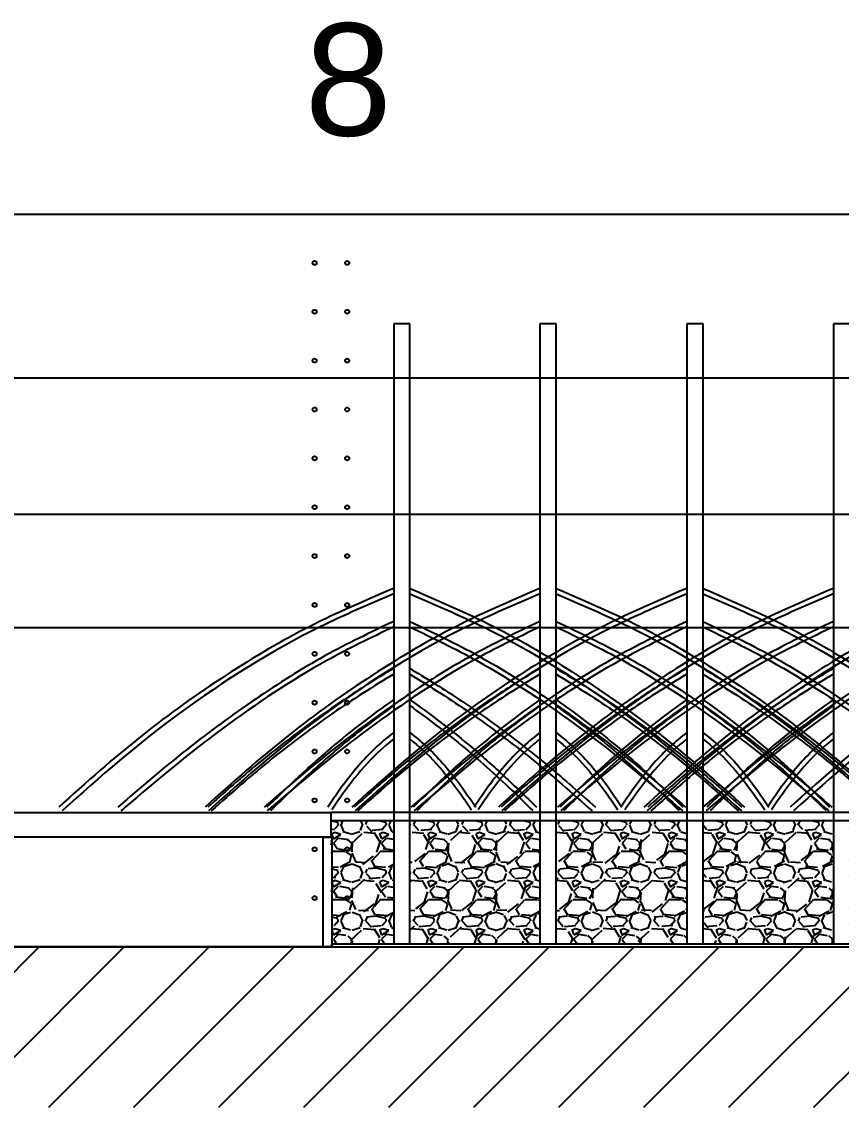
# Model space of a CAD drawing. Header units: feet. Extents: x 0 to 695, y -979 to -294.
# Drawn here: x 178.63 to 183.74, y -305.52 to -298.75 of the extents above; entities that cross this region are included whole.
import ezdxf

# ---------------------------------------------------------------- set-up
doc = ezdxf.new("R2010")
doc.units = ezdxf.units.FT
doc.header["$MEASUREMENT"] = 0
for name, color, linetype in [('ATM Mangroves', 3, 'Continuous'), ('Max Crest Water Height', 130, 'Continuous'), ('Max Water Level', 210, 'Continuous'), ('No of Bays', 2, 'Continuous'), ('Slabs', 7, 'Continuous')]:
    doc.layers.add(name, color=color, linetype=linetype)
doc.styles.get("Standard").update_dxf_attribs({"font": 'verdana.ttf'})

msp = doc.modelspace()

# ---------------------------------------------------------------- hatches: boundary and pattern name
at = {"transparency": 33554687}
h = msp.add_hatch(dxfattribs=at)
h.set_pattern_fill('ANSI31', color=256, scale=3)
h.set_pattern_definition([(45, (131.6709802953805, 110.8639205593379), (-0.2651650429449553, 0.2651650429449554), [])])
h.paths.add_polyline_path([(144.0811323387942, -304.519582753607), (136.7111323387942, -304.519582753607), (136.7111323387942, -305.519582753607), (231.7619323387942, -305.5195827536077), (232.7619323387942, -305.5195827536077), (232.7619323387942, -301.861982753607), (240.8789323387942, -301.861982753607), (240.8789323387942, -300.861982753607), (231.970511904177, -300.861982753607), (231.970511904177, -304.519582753607), (144.3351323387942, -304.519582753607)])
at = {"layer": 'Slabs', "transparency": 33554687}
h = msp.add_hatch(dxfattribs=at)
h.set_pattern_fill('GRAVEL', scale=0.3)
h.set_pattern_definition([(228.012787504, (206.7001466819004, 87.44037491092234), (-2.400000000000019, -2.700000000000001), [0.0403608, -3.995726414122109]), (184.969740728, (206.6731466819004, 87.41037491092231), (3.599999999999993, 0.3000000000000105), [0.0692604, -6.856777428368999]), (132.510447078, (206.6041466819004, 87.40437491092234), (3.000000000000035, -3.299999999999959), [0.0488364, -4.83480977882991]), (267.273689006, (206.4871466819004, 87.32937491092235), (0.3000000000000073, 6.000000000000005), [0.06307139999999987, -6.244067412488692]), (292.833654178, (206.4841466819004, 87.26637491092231), (-1.499999999999996, 3.600000000000009), [0.06184649999999994, -6.122811938426482]), (357.273689006, (206.5081466819004, 87.20937491092235), (-6.000000000000005, 0.3000000000000076), [0.06307139999999987, -6.244067412488692]), (37.6942404667, (206.5711466819004, 87.2063749109223), (-3.899999999999999, -2.999999999999992), [0.08340869999999999, -8.2574545646748]), (72.2553283749, (206.6371466819004, 87.25737491092235), (2.100000000000008, 6.600000000000001), [0.07874639999999987, -7.795896449044011]), (121.429565615, (206.6611466819004, 87.33237491092234), (-2.400000000000006, 3.899999999999996), [0.063285, -6.265221932918699]), (175.236358309, (206.6281466819004, 87.38637491092231), (3.299999999999995, -0.3000000000000114), [0.0722496, -3.54022877363769]), (222.397437798, (206.5561466819004, 87.39237491092234), (-3.599999999999989, -3.299999999999991), [0.0934344, -9.25001250143847]), (138.814074834, (206.7841466819004, 87.32637491092231), (-2.10000000000001, 1.8), [0.03189029999999993, -3.157153443820406]), (171.46923439, (206.7601466819004, 87.34737491092233), (3.899999999999999, -0.5999999999999985), [0.0606711, -6.0064534248471]), (225, (206.7001466819004, 87.35637491092234), (-3.330669073875469e-17, -0.2999999999999799), [0.04242629999999999, -0.38183776871193]), (203.198590514, (206.6791466819004, 87.39237491092234), (1.499999999999997, 0.5999999999999925), [0.0228474, -2.26188453175917]), (291.801409486, (206.6581466819004, 87.38337491092233), (-0.2999999999999052, 0.9000000000000308), [0.0323109, -1.58323854214035]), (30.96375653209999, (206.6701466819004, 87.35337491092235), (0.9000000000000159, 0.5999999999999939), [0.0524787, -1.69680686845359]), (161.565051177, (206.7151466819004, 87.38037491092234), (0.6000000000000034, -0.299999999999993), [0.03794729999999994, -0.9107359980505189]), (16.389540334, (206.4841466819004, 87.38337491092233), (2.99999999999999, 0.9000000000000131), [0.05316, -5.26285354400082]), (70.3461759419, (206.5351466819004, 87.39837491092231), (-1.200000000000366, -3.300000000001019), [0.04459829999999999, -4.4152223241957]), (293.198590514, (206.7151466819004, 87.44037491092234), (-0.5999999999999911, 1.499999999999997), [0.0456945, -2.23903743175917]), (343.610459666, (206.7331466819004, 87.39837491092231), (-2.99999999999999, 0.900000000000013), [0.05315999999999994, -5.262853544000691]), (339.44395478, (206.4841466819004, 87.19737491092235), (-1.500000000000011, 0.6000000000000073), [0.05126399999999993, -2.511937123595246]), (294.775140569, (206.5321466819004, 87.17937491092232), (-1.500000000000002, 3.3), [0.0429534, -4.2523929189828]), (66.8014094864, (206.7181466819004, 87.14037491092233), (0.5999999999999943, 1.499999999999991), [0.0456945, -2.23903743175917]), (17.3540246363, (206.7361466819004, 87.1823749109223), (-3.899999999999993, -1.199999999999989), [0.0502893, -4.978627084272]), (69.44395478040002, (206.5711466819004, 87.14037491092233), (-0.6000000000000021, -1.499999999999986), [0.02563199999999997, -2.537569123595246]), (101.309932474, (206.7001466819004, 87.14037491092233), (-0.2999999999999891, 1.200000000000004), [0.015297, -1.51440885407784]), (165.963756532, (206.6971466819004, 87.15537491092232), (0.8999999999999876, -0.3000000000000004), [0.0618465, -1.17508518768531]), (186.009005957, (206.6371466819004, 87.1703749109223), (3.000000000000014, 0.2999999999999949), [0.057315, -5.67417695236284]), (303.690067526, (206.6701466819004, 87.32637491092231), (-0.2999999999999962, 0.5999999999999958), [0.04326659999999993, -1.038398782639198]), (353.157226587, (206.6941466819004, 87.29037491092231), (5.100000000000004, -0.6000000000000159), [0.0755382, -7.47826878720849]), (60.9453959009, (206.7691466819004, 87.28137491092235), (-1.199999999999993, -2.099999999999993), [0.0308868, -3.0578022422961]), (90, (206.7841466819004, 87.30837491092234), (-0.2999999999999999, 0.3), [0.018, -0.282]), (120.256437164, (206.6311466819004, 87.17937491092232), (1.200000000000003, -2.100000000000002), [0.0416772, -4.12605599683494]), (48.01278750420001, (206.6101466819004, 87.21537491092232), (2.4, 2.699999999999993), [0.08072159999999999, -3.955365614122109]), (0, (206.6641466819004, 87.27537491092232), (0.3, 0.3), [0.078, -0.222]), (325.3048464690001, (206.7421466819004, 87.27537491092232), (3.000000000000041, -2.099999999999947), [0.04743419999999994, -4.695982290252592]), (254.054604099, (206.7811466819004, 87.24837491092234), (-0.3000000000000113, -1.200000000000001), [0.0436806, -2.14035236678415]), (207.645975364, (206.7691466819004, 87.2063749109223), (-5.699999999999985, -3.000000000000014), [0.0711195, -7.040842254677819]), (175.42607874, (206.7061466819004, 87.17337491092235), (-3.899999999999986, 0.3000000000000004), [0.07523969999999999, -7.448722022390669])])
h.paths.add_polyline_path([(181.8602250166297, -303.732182753607), (181.048900993036, -303.732182753607), (181.048900993036, -304.500532753607), (180.9474250166297, -304.500532753607), (180.9474250166297, -303.732182753607), (180.5555323387942, -303.732182753607), (180.5626051763444, -304.500532753607), (184.193402755124, -304.500532753607), (184.1978250166297, -303.732182753607), (183.792100993036, -303.732182753607), (183.792100993036, -304.500532753607), (183.6906250166297, -304.500532753607), (183.6906250166297, -303.7321827536064), (182.877700993036, -303.732182753607), (182.877700993036, -304.500532753607), (182.7762250166297, -304.500532753607), (182.7762250166297, -303.732182753607), (181.9602250166297, -303.7321827536072), (181.961700993036, -304.500532753607), (181.8602250166297, -304.500532753607)])

# ---------------------------------------------------------------- linework, layer by layer
at = {"transparency": 33554687}
for p, q in [((144.3351323387942, -299.947582753607), (231.7619323387942, -299.947582753607)), ((144.3351323387942, -304.519582753607), (231.7619323387942, -304.519582753607)), ((154.9523323387942, -304.519582753607), (231.970511904177, -304.519582753607)), ((180.5626051763444, -304.519582753607), (164.1226051763445, -304.519582753607)), ((180.5626051763444, -304.519582753607), (166.0426051763445, -304.519582753607))]:
    msp.add_line(p, q, dxfattribs=at)
at = {"color": 0, "transparency": 33554687}
for centre in [(180.4539323387942, -300.252382753607), (180.6571323387942, -300.252382753607)]:
    msp.add_circle(centre, 0.0127, dxfattribs=at)
at = {"transparency": 33554687}
for centre in [(180.4539323387942, -300.557182753607), (180.6571323387942, -300.557182753607), (180.4539323387942, -300.861982753607), (180.6571323387942, -300.861982753607), (180.4539323387942, -301.166782753607), (180.6571323387942, -301.166782753607), (180.4539323387942, -301.471582753607), (180.6571323387942, -301.471582753607), (180.4539323387942, -301.776382753607), (180.6571323387942, -301.776382753607), (180.4539323387942, -302.081182753607), (180.6571323387942, -302.081182753607), (180.4539323387942, -302.385982753607), (180.6571323387942, -302.385982753607), (180.4539323387942, -302.690782753607), (180.6571323387942, -302.690782753607), (180.4539323387942, -302.995582753607), (180.6571323387942, -302.995582753607), (180.4539323387942, -303.300382753607), (180.6571323387942, -303.300382753607), (180.4539323387942, -303.605182753607), (180.6571323387942, -303.605182753607), (180.4539323387942, -303.909982753607), (180.6571323387942, -303.909982753607), (180.4539323387942, -304.214782753607), (180.6571323387942, -304.214782753607)]:
    msp.add_circle(centre, 0.0127, dxfattribs=at)
at = {"layer": 'ATM Mangroves', "color": 7, "transparency": 33554687}
for p, q in [((181.048900993036, -300.6333827536068), (180.9474250166297, -300.6333827536068)), ((181.961700993036, -300.6333827536068), (181.8602250166297, -300.6333827536068)), ((182.877700993036, -300.6333827536068), (182.7762250166297, -300.6333827536068)), ((183.792100993036, -300.6333827536068), (183.6906250166297, -300.6333827536068)), ((144.5359323387942, -302.5262484100733), (198.7259323387942, -302.5262484100733)), ((184.2131323387942, -303.681382753607), (180.5555323387942, -303.681382753607)), ((184.2131323387942, -303.732182753607), (180.5555323387942, -303.732182753607)), ((180.5626051763444, -304.519582753607), (180.5626051763444, -304.500532753607)), ((180.5626051763444, -304.500532753607), (198.8435323387942, -304.500532753607))]:
    msp.add_line(p, q, dxfattribs=at)
for points in [[(180.9474250166297, -300.6333827536068), (180.9474250166297, -304.500532753607)], [(180.9474250166297, -300.6333827536068), (180.9474250166297, -304.500532753607)], [(181.048900993036, -304.500532753607), (181.048900993036, -300.6333827536068)], [(181.048900993036, -304.500532753607), (181.048900993036, -300.6333827536068)], [(181.8602250166297, -300.6333827536068), (181.8602250166297, -304.500532753607)], [(181.8602250166297, -300.6333827536068), (181.8602250166297, -304.500532753607)], [(181.961700993036, -304.500532753607), (181.961700993036, -300.6333827536068)], [(181.961700993036, -304.500532753607), (181.961700993036, -300.6333827536068)], [(182.7762250166297, -300.6333827536068), (182.7762250166297, -304.500532753607)], [(182.7762250166297, -300.6333827536068), (182.7762250166297, -304.500532753607)], [(182.877700993036, -304.500532753607), (182.877700993036, -300.6333827536068)], [(182.877700993036, -304.500532753607), (182.877700993036, -300.6333827536068)], [(183.6906250166297, -300.6333827536068), (183.6906250166297, -304.500532753607)], [(183.6906250166297, -300.6333827536068), (183.6906250166297, -304.500532753607)]]:
    msp.add_lwpolyline(points, dxfattribs=at)
msp.add_lwpolyline([(180.5070410210876, -303.833782753607), (180.5626051763444, -303.833782753607), (180.5626051763444, -304.5195827536071), (180.5070410210876, -304.5195827536071)], close=True, dxfattribs=at)
for points in [[(180.9474250166297, -302.2827132720261), (180.4256118166297, -302.5198026720261), (179.9027160166297, -302.8240132720261), (179.3776550166297, -303.1996754720261), (178.8580070166297, -303.6467892720261)], [(181.8602250166297, -302.2827132720261), (181.3384118166297, -302.5198026720261), (180.8155160166297, -302.8240132720261), (180.2904550166297, -303.1996754720261), (179.7708070166297, -303.6467892720261)], [(182.7762250166297, -302.2827132720257), (182.2544118166297, -302.5198026720257), (181.7315160166297, -302.8240132720256), (181.2064550166297, -303.1996754720257), (180.6868070166297, -303.6467892720257)], [(181.0476673694212, -302.2827132720261), (181.5694805694212, -302.5198026720261), (182.0923763694212, -302.8240132720261), (182.6174373694212, -303.1996754720261), (183.1370853694212, -303.6467892720261)], [(183.6906250166297, -302.2827132720261), (183.1688118166297, -302.5198026720261), (182.6459160166297, -302.8240132720261), (182.1208550166297, -303.1996754720261), (181.6012070166297, -303.6467892720261)], [(181.9604673694212, -302.2827132720261), (182.4822805694212, -302.5198026720261), (183.0051763694212, -302.8240132720261), (183.5302373694212, -303.1996754720261), (184.0498853694212, -303.6467892720261)], [(184.5979521790794, -302.2827132720261), (184.0761389790794, -302.5198026720261), (183.5532431790794, -302.8240132720261), (183.0281821790794, -303.1996754720261), (182.5085341790794, -303.6467892720261)], [(182.8764673694212, -302.2827132720257), (183.3982805694212, -302.5198026720257), (183.9211763694212, -302.8240132720256), (184.4462373694212, -303.1996754720257), (184.9658853694212, -303.6467892720257)], [(185.5107521790794, -302.2827132720261), (184.9889389790794, -302.5198026720261), (184.4660431790794, -302.8240132720261), (183.9409821790794, -303.1996754720261), (183.4213341790794, -303.6467892720261)], [(180.9474250166297, -302.4884072720261), (180.5187154166297, -302.7038446720262), (180.0889232166297, -302.9712468720261), (179.6602136166297, -303.2852008720261), (179.2260910166297, -303.6467892720261)], [(181.8602250166297, -302.4884072720261), (181.4315154166297, -302.7038446720262), (181.0017232166297, -302.9712468720261), (180.5730136166297, -303.2852008720261), (180.1388910166297, -303.6467892720261)], [(181.0476673694212, -302.4884072720261), (181.4763769694212, -302.7038446720262), (181.9061691694212, -302.9712468720261), (182.3348787694212, -303.2852008720261), (182.7690013694212, -303.6467892720261)], [(182.7762250166297, -302.4884072720257), (182.3475154166297, -302.7038446720257), (181.9177232166297, -302.9712468720256), (181.4890136166297, -303.2852008720257), (181.0548910166297, -303.6467892720257)], [(181.9604673694212, -302.4884072720261), (182.3891769694212, -302.7038446720262), (182.8189691694212, -302.9712468720261), (183.2476787694212, -303.2852008720261), (183.6818013694212, -303.6467892720261)], [(183.6906250166297, -302.4884072720261), (183.2619154166297, -302.7038446720262), (182.8321232166297, -302.9712468720261), (182.4034136166297, -303.2852008720261), (181.9692910166297, -303.6467892720261)], [(182.8764673694212, -302.4884072720257), (183.3051769694212, -302.7038446720257), (183.7349691694212, -302.9712468720256), (184.1636787694212, -303.2852008720257), (184.5978013694212, -303.6467892720257)], [(184.5979521790794, -302.4884072720261), (184.1692425790794, -302.7038446720262), (183.7394503790794, -302.9712468720261), (183.3107407790794, -303.2852008720261), (182.8766181790794, -303.6467892720261)], [(180.9474250166297, -302.7807092720261), (180.6583708166297, -302.9625860720261), (180.3682340166297, -303.1671974720261), (180.0791798166297, -303.3945434720261), (179.7890430166297, -303.6467892720261)], [(181.8602250166297, -302.7807092720261), (181.5711708166297, -302.9625860720261), (181.2810340166297, -303.1671974720261), (180.9919798166297, -303.3945434720261), (180.7018430166297, -303.6467892720261)], [(181.0476673694212, -302.7807092720261), (181.3367215694212, -302.9625860720261), (181.6268583694212, -303.1671974720261), (181.9159125694212, -303.3945434720261), (182.2060493694212, -303.6467892720261)], [(182.7762250166297, -302.7807092720257), (182.4871708166297, -302.9625860720257), (182.1970340166297, -303.1671974720257), (181.9079798166297, -303.3945434720256), (181.6178430166297, -303.6467892720257)], [(181.9604673694212, -302.7807092720261), (182.2495215694212, -302.9625860720261), (182.5396583694212, -303.1671974720261), (182.8287125694212, -303.3945434720261), (183.1188493694212, -303.6467892720261)], [(183.6906250166297, -302.7807092720261), (183.4015708166297, -302.9625860720261), (183.1114340166297, -303.1671974720261), (182.8223798166297, -303.3945434720261), (182.5322430166297, -303.6467892720261)], [(182.8764673694212, -302.7807092720257), (183.1655215694212, -302.9625860720257), (183.4556583694212, -303.1671974720257), (183.7447125694212, -303.3945434720256), (184.0348493694212, -303.6467892720257)], [(180.9474250166297, -302.9755772720261), (180.7514744166297, -303.1206456720261), (180.5544412166297, -303.2797878720261), (180.3584906166297, -303.4540864720261), (180.1571270166297, -303.6467892720261)], [(181.0476673694212, -302.9755772720261), (181.2436179694212, -303.1206456720261), (181.4406511694212, -303.2797878720261), (181.6366017694212, -303.4540864720261), (181.8379653694212, -303.6467892720261)], [(181.8602250166297, -302.9755772720261), (181.6642744166297, -303.1206456720261), (181.4672412166297, -303.2797878720261), (181.2712906166297, -303.4540864720261), (181.0699270166297, -303.6467892720261)], [(181.9604673694212, -302.9755772720261), (182.1564179694212, -303.1206456720261), (182.3534511694212, -303.2797878720261), (182.5494017694212, -303.4540864720261), (182.7507653694212, -303.6467892720261)], [(182.7762250166297, -302.9755772720256), (182.5802744166297, -303.1206456720257), (182.3832412166297, -303.2797878720257), (182.1872906166297, -303.4540864720257), (181.9859270166297, -303.6467892720257)], [(182.8764673694212, -302.9755772720256), (183.0724179694212, -303.1206456720257), (183.2694511694212, -303.2797878720257), (183.4654017694212, -303.4540864720257), (183.6667653694212, -303.6467892720257)], [(183.6906250166297, -302.9755772720261), (183.4946744166297, -303.1206456720261), (183.2976412166297, -303.2797878720261), (183.1016906166297, -303.4540864720261), (182.9003270166297, -303.6467892720261)], [(180.9474250166297, -303.1812712720261), (180.8445780166297, -303.2678792720261), (180.7406484166297, -303.3750566720261), (180.6378014166297, -303.5017208720261), (180.5360370166297, -303.6467892720261)], [(181.0476673694212, -303.1812712720261), (181.1505143694212, -303.2678792720261), (181.2544439694212, -303.3750566720261), (181.3572909694212, -303.5017208720261), (181.4590553694212, -303.6467892720261)], [(181.8602250166297, -303.1812712720261), (181.7573780166297, -303.2678792720261), (181.6534484166297, -303.3750566720261), (181.5506014166297, -303.5017208720261), (181.4488370166297, -303.6467892720261)], [(181.9604673694212, -303.1812712720261), (182.0633143694212, -303.2678792720261), (182.1672439694212, -303.3750566720261), (182.2700909694212, -303.5017208720261), (182.3718553694212, -303.6467892720261)], [(182.7762250166297, -303.1812712720256), (182.6733780166297, -303.2678792720257), (182.5694484166297, -303.3750566720257), (182.4666014166297, -303.5017208720257), (182.3648370166297, -303.6467892720257)], [(182.8764673694212, -303.1812712720256), (182.9793143694212, -303.2678792720257), (183.0832439694212, -303.3750566720257), (183.1860909694212, -303.5017208720257), (183.2878553694212, -303.6467892720257)], [(183.6906250166297, -303.1812712720261), (183.5877780166297, -303.2678792720261), (183.4838484166297, -303.3750566720261), (183.3810014166297, -303.5017208720261), (183.2792370166297, -303.6467892720261)]]:
    msp.add_spline(points, degree=3, dxfattribs=at)
for points, knots in [([(180.9474250166297, -302.3164040450575), (180.7924757440532, -302.382875454705), (180.638099284266, -302.44935228962), (180.1798780846909, -302.6749543569928), (179.8874823810245, -302.8605773016853), (179.3530645847663, -303.2487803525045), (179.1156044083318, -303.4578201848417), (178.8786543960186, -303.6698620581852)], [0.01225711850538435, 0.01225711850538435, 0.01225711850538435, 0.01225711850538435, 0.4791094907207734, 0.4791094907207734, 1.43732847216232, 1.43732847216232, 2.31778453469601, 2.31778453469601, 2.31778453469601, 2.31778453469601]), ([(181.8602250166297, -302.3164040450575), (181.7052757440532, -302.382875454705), (181.5508992842661, -302.44935228962), (181.0926780846909, -302.6749543569928), (180.8002823810245, -302.8605773016853), (180.2658645847663, -303.2487803525045), (180.0284044083318, -303.4578201848417), (179.7914543960186, -303.6698620581852)], [0.01225711850538435, 0.01225711850538435, 0.01225711850538435, 0.01225711850538435, 0.4791094907207734, 0.4791094907207734, 1.43732847216232, 1.43732847216232, 2.31778453469601, 2.31778453469601, 2.31778453469601, 2.31778453469601]), ([(182.7762250166297, -302.3164040450571), (182.6212757440532, -302.3828754547046), (182.466899284266, -302.4493522896196), (182.0086780846909, -302.6749543569924), (181.7162823810245, -302.8605773016848), (181.1818645847663, -303.248780352504), (180.9444044083318, -303.4578201848412), (180.7074543960186, -303.6698620581847)], [0.01225711850538435, 0.01225711850538435, 0.01225711850538435, 0.01225711850538435, 0.4791094907207734, 0.4791094907207734, 1.43732847216232, 1.43732847216232, 2.31778453469601, 2.31778453469601, 2.31778453469601, 2.31778453469601]), ([(181.0476673694212, -302.3164040450575), (181.2026166419977, -302.382875454705), (181.3569931017848, -302.44935228962), (181.81521430136, -302.6749543569928), (182.1076100050264, -302.8605773016853), (182.6420278012846, -303.2487803525045), (182.8794879777191, -303.4578201848417), (183.1164379900323, -303.6698620581852)], [0.01225711850538435, 0.01225711850538435, 0.01225711850538435, 0.01225711850538435, 0.4791094907207734, 0.4791094907207734, 1.43732847216232, 1.43732847216232, 2.31778453469601, 2.31778453469601, 2.31778453469601, 2.31778453469601]), ([(183.6906250166297, -302.3164040450575), (183.5356757440532, -302.382875454705), (183.381299284266, -302.44935228962), (182.9230780846909, -302.6749543569928), (182.6306823810245, -302.8605773016853), (182.0962645847663, -303.2487803525045), (181.8588044083318, -303.4578201848417), (181.6218543960186, -303.6698620581852)], [0.01225711850538435, 0.01225711850538435, 0.01225711850538435, 0.01225711850538435, 0.4791094907207734, 0.4791094907207734, 1.43732847216232, 1.43732847216232, 2.31778453469601, 2.31778453469601, 2.31778453469601, 2.31778453469601]), ([(181.9604673694212, -302.3164040450575), (182.1154166419977, -302.382875454705), (182.2697931017848, -302.44935228962), (182.72801430136, -302.6749543569928), (183.0204100050264, -302.8605773016853), (183.5548278012846, -303.2487803525045), (183.7922879777191, -303.4578201848417), (184.0292379900323, -303.6698620581852)], [0.01225711850538435, 0.01225711850538435, 0.01225711850538435, 0.01225711850538435, 0.4791094907207734, 0.4791094907207734, 1.43732847216232, 1.43732847216232, 2.31778453469601, 2.31778453469601, 2.31778453469601, 2.31778453469601]), ([(184.5979521790794, -302.3164040450575), (184.4430029065029, -302.382875454705), (184.2886264467158, -302.44935228962), (183.8304052471406, -302.6749543569928), (183.5380095434742, -302.8605773016853), (183.003591747216, -303.2487803525045), (182.7661315707815, -303.4578201848417), (182.5291815584683, -303.6698620581852)], [0.01225711850538435, 0.01225711850538435, 0.01225711850538435, 0.01225711850538435, 0.4791094907207734, 0.4791094907207734, 1.43732847216232, 1.43732847216232, 2.31778453469601, 2.31778453469601, 2.31778453469601, 2.31778453469601]), ([(182.8764673694212, -302.3164040450571), (183.0314166419977, -302.3828754547046), (183.1857931017848, -302.4493522896196), (183.64401430136, -302.6749543569924), (183.9364100050264, -302.8605773016848), (184.4708278012846, -303.248780352504), (184.7082879777191, -303.4578201848412), (184.9452379900323, -303.6698620581847)], [0.01225711850538435, 0.01225711850538435, 0.01225711850538435, 0.01225711850538435, 0.4791094907207734, 0.4791094907207734, 1.43732847216232, 1.43732847216232, 2.31778453469601, 2.31778453469601, 2.31778453469601, 2.31778453469601]), ([(185.5107521790794, -302.3164040450575), (185.3558029065029, -302.382875454705), (185.2014264467158, -302.44935228962), (184.7432052471406, -302.6749543569928), (184.4508095434742, -302.8605773016853), (183.916391747216, -303.2487803525045), (183.6789315707815, -303.4578201848417), (183.4419815584683, -303.6698620581852)], [0.01225711850538435, 0.01225711850538435, 0.01225711850538435, 0.01225711850538435, 0.4791094907207734, 0.4791094907207734, 1.43732847216232, 1.43732847216232, 2.31778453469601, 2.31778453469601, 2.31778453469601, 2.31778453469601]), ([(180.9474250166297, -302.5227285887005), (180.8060970174494, -302.5903281195369), (180.6654462196022, -302.6579276087686), (180.3034033012176, -302.8585581643808), (180.0873084782536, -303.0045424912612), (179.6688123831363, -303.3120289812854), (179.4699442641734, -303.478938338412), (179.2632876521388, -303.6557118722398), (179.2547547283889, -303.6630130028621), (179.2462206958126, -303.670315082379)], [0.01366836299702191, 0.01366836299702191, 0.01366836299702191, 0.01366836299702191, 0.4475513778897694, 0.4475513778897694, 1.169952438169013, 1.169952438169013, 1.892353498448257, 1.892353498448257, 1.923465898919428, 1.923465898919428, 1.923465898919428, 1.923465898919428]), ([(181.8602250166297, -302.5227285887005), (181.7188970174495, -302.5903281195369), (181.5782462196022, -302.6579276087686), (181.2162033012176, -302.8585581643808), (181.0001084782536, -303.0045424912612), (180.5816123831363, -303.3120289812854), (180.3827442641734, -303.478938338412), (180.1760876521388, -303.6557118722398), (180.1675547283889, -303.6630130028621), (180.1590206958126, -303.670315082379)], [0.01366836299702191, 0.01366836299702191, 0.01366836299702191, 0.01366836299702191, 0.4475513778897694, 0.4475513778897694, 1.169952438169013, 1.169952438169013, 1.892353498448257, 1.892353498448257, 1.923465898919428, 1.923465898919428, 1.923465898919428, 1.923465898919428]), ([(181.0476673694212, -302.5227285887005), (181.1889953686014, -302.5903281195369), (181.3296461664486, -302.6579276087686), (181.6916890848333, -302.8585581643808), (181.9077839077973, -303.0045424912612), (182.3262800029146, -303.3120289812854), (182.5251481218775, -303.478938338412), (182.7318047339121, -303.6557118722398), (182.740337657662, -303.6630130028621), (182.7488716902383, -303.670315082379)], [0.01366836299702191, 0.01366836299702191, 0.01366836299702191, 0.01366836299702191, 0.4475513778897694, 0.4475513778897694, 1.169952438169013, 1.169952438169013, 1.892353498448257, 1.892353498448257, 1.923465898919428, 1.923465898919428, 1.923465898919428, 1.923465898919428]), ([(182.7762250166297, -302.5227285887001), (182.6348970174494, -302.5903281195364), (182.4942462196022, -302.6579276087681), (182.1322033012176, -302.8585581643804), (181.9161084782536, -303.0045424912608), (181.4976123831363, -303.312028981285), (181.2987442641734, -303.4789383384116), (181.0920876521388, -303.6557118722394), (181.0835547283889, -303.6630130028616), (181.0750206958126, -303.6703150823786)], [0.01366836299702191, 0.01366836299702191, 0.01366836299702191, 0.01366836299702191, 0.4475513778897694, 0.4475513778897694, 1.169952438169013, 1.169952438169013, 1.892353498448257, 1.892353498448257, 1.923465898919428, 1.923465898919428, 1.923465898919428, 1.923465898919428]), ([(181.9604673694212, -302.5227285887005), (182.1017953686014, -302.5903281195369), (182.2424461664486, -302.6579276087686), (182.6044890848333, -302.8585581643808), (182.8205839077973, -303.0045424912612), (183.2390800029146, -303.3120289812854), (183.4379481218775, -303.478938338412), (183.6446047339121, -303.6557118722398), (183.653137657662, -303.6630130028621), (183.6616716902383, -303.670315082379)], [0.01366836299702191, 0.01366836299702191, 0.01366836299702191, 0.01366836299702191, 0.4475513778897694, 0.4475513778897694, 1.169952438169013, 1.169952438169013, 1.892353498448257, 1.892353498448257, 1.923465898919428, 1.923465898919428, 1.923465898919428, 1.923465898919428]), ([(183.6906250166297, -302.5227285887005), (183.5492970174494, -302.5903281195369), (183.4086462196022, -302.6579276087686), (183.0466033012176, -302.8585581643808), (182.8305084782536, -303.0045424912612), (182.4120123831363, -303.3120289812854), (182.2131442641734, -303.478938338412), (182.0064876521388, -303.6557118722398), (181.9979547283889, -303.6630130028621), (181.9894206958126, -303.670315082379)], [0.01366836299702191, 0.01366836299702191, 0.01366836299702191, 0.01366836299702191, 0.4475513778897694, 0.4475513778897694, 1.169952438169013, 1.169952438169013, 1.892353498448257, 1.892353498448257, 1.923465898919428, 1.923465898919428, 1.923465898919428, 1.923465898919428]), ([(182.8764673694212, -302.5227285887001), (183.0177953686014, -302.5903281195364), (183.1584461664486, -302.6579276087681), (183.5204890848333, -302.8585581643804), (183.7365839077973, -303.0045424912608), (184.1550800029146, -303.312028981285), (184.3539481218775, -303.4789383384116), (184.5606047339121, -303.6557118722394), (184.569137657662, -303.6630130028616), (184.5776716902383, -303.6703150823786)], [0.01366836299702191, 0.01366836299702191, 0.01366836299702191, 0.01366836299702191, 0.4475513778897694, 0.4475513778897694, 1.169952438169013, 1.169952438169013, 1.892353498448257, 1.892353498448257, 1.923465898919428, 1.923465898919428, 1.923465898919428, 1.923465898919428]), ([(184.5979521790794, -302.5227285887005), (184.4566241798992, -302.5903281195369), (184.315973382052, -302.6579276087686), (183.9539304636673, -302.8585581643808), (183.7378356407033, -303.0045424912612), (183.319339545586, -303.3120289812854), (183.1204714266231, -303.478938338412), (182.9138148145885, -303.6557118722398), (182.9052818908386, -303.6630130028621), (182.8967478582623, -303.670315082379)], [0.01366836299702191, 0.01366836299702191, 0.01366836299702191, 0.01366836299702191, 0.4475513778897694, 0.4475513778897694, 1.169952438169013, 1.169952438169013, 1.892353498448257, 1.892353498448257, 1.923465898919428, 1.923465898919428, 1.923465898919428, 1.923465898919428]), ([(180.94742501663, -302.8170453175239), (180.8188824543747, -302.8960373132396), (180.6915429235568, -302.9754013804015), (180.4398195732357, -303.1503645848931), (180.3142740590199, -303.24445404678), (180.0612728512349, -303.4470887416542), (179.9355627292795, -303.5580698960492), (179.8096036229843, -303.6699394168011)], [0.01755962128043403, 0.01755962128043403, 0.01755962128043403, 0.01755962128043403, 0.4357398291652329, 0.4357398291652329, 0.8714796583304657, 0.8714796583304657, 1.338210841209692, 1.338210841209692, 1.338210841209692, 1.338210841209692]), ([(181.86022501663, -302.8170453175239), (181.7316824543747, -302.8960373132396), (181.6043429235568, -302.9754013804015), (181.3526195732357, -303.1503645848931), (181.2270740590199, -303.24445404678), (180.9740728512349, -303.4470887416542), (180.8483627292795, -303.5580698960492), (180.7224036229843, -303.6699394168011)], [0.01755962128043403, 0.01755962128043403, 0.01755962128043403, 0.01755962128043403, 0.4357398291652329, 0.4357398291652329, 0.8714796583304657, 0.8714796583304657, 1.338210841209692, 1.338210841209692, 1.338210841209692, 1.338210841209692]), ([(181.0476673694209, -302.8170453175239), (181.1762099316762, -302.8960373132396), (181.3035494624941, -302.9754013804015), (181.5552728128152, -303.1503645848931), (181.680818327031, -303.24445404678), (181.933819534816, -303.4470887416542), (182.0595296567714, -303.5580698960492), (182.1854887630666, -303.6699394168011)], [0.01755962128043403, 0.01755962128043403, 0.01755962128043403, 0.01755962128043403, 0.4357398291652329, 0.4357398291652329, 0.8714796583304657, 0.8714796583304657, 1.338210841209692, 1.338210841209692, 1.338210841209692, 1.338210841209692]), ([(182.77622501663, -302.8170453175235), (182.6476824543747, -302.8960373132392), (182.5203429235568, -302.9754013804011), (182.2686195732357, -303.1503645848927), (182.1430740590199, -303.2444540467796), (181.8900728512349, -303.4470887416538), (181.7643627292795, -303.5580698960487), (181.6384036229843, -303.6699394168006)], [0.01755962128043403, 0.01755962128043403, 0.01755962128043403, 0.01755962128043403, 0.4357398291652329, 0.4357398291652329, 0.8714796583304657, 0.8714796583304657, 1.338210841209692, 1.338210841209692, 1.338210841209692, 1.338210841209692]), ([(181.9604673694209, -302.8170453175239), (182.0890099316762, -302.8960373132396), (182.2163494624941, -302.9754013804015), (182.4680728128152, -303.1503645848931), (182.593618327031, -303.24445404678), (182.846619534816, -303.4470887416542), (182.9723296567714, -303.5580698960492), (183.0982887630666, -303.6699394168011)], [0.01755962128043403, 0.01755962128043403, 0.01755962128043403, 0.01755962128043403, 0.4357398291652329, 0.4357398291652329, 0.8714796583304657, 0.8714796583304657, 1.338210841209692, 1.338210841209692, 1.338210841209692, 1.338210841209692]), ([(183.69062501663, -302.8170453175239), (183.5620824543747, -302.8960373132396), (183.4347429235568, -302.9754013804015), (183.1830195732357, -303.1503645848931), (183.0574740590199, -303.24445404678), (182.8044728512349, -303.4470887416542), (182.6787627292795, -303.5580698960492), (182.5528036229843, -303.6699394168011)], [0.01755962128043403, 0.01755962128043403, 0.01755962128043403, 0.01755962128043403, 0.4357398291652329, 0.4357398291652329, 0.8714796583304657, 0.8714796583304657, 1.338210841209692, 1.338210841209692, 1.338210841209692, 1.338210841209692]), ([(182.8764673694209, -302.8170453175235), (183.0050099316762, -302.8960373132392), (183.1323494624941, -302.9754013804011), (183.3840728128152, -303.1503645848927), (183.509618327031, -303.2444540467796), (183.762619534816, -303.4470887416538), (183.8883296567714, -303.5580698960487), (184.0142887630666, -303.6699394168006)], [0.01755962128043403, 0.01755962128043403, 0.01755962128043403, 0.01755962128043403, 0.4357398291652329, 0.4357398291652329, 0.8714796583304657, 0.8714796583304657, 1.338210841209692, 1.338210841209692, 1.338210841209692, 1.338210841209692]), ([(180.9474250166321, -303.0138786422386), (180.8386066558961, -303.0932093928407), (180.7313367017298, -303.1731762608579), (180.5190279602873, -303.3486055061433), (180.4139169089758, -303.4433036716348), (180.266864122135, -303.5833874083015), (180.2228158120652, -303.6261601236394), (180.1786968876563, -303.669002070154)], [0.02081669974320799, 0.02081669974320799, 0.02081669974320799, 0.02081669974320799, 0.3942230184415169, 0.3942230184415169, 0.7884460368830338, 0.7884460368830338, 0.9588479042329013, 0.9588479042329013, 0.9588479042329013, 0.9588479042329013]), ([(181.0476673694188, -303.0138786422386), (181.1564857301548, -303.0932093928407), (181.2637556843211, -303.1731762608579), (181.4760644257636, -303.3486055061433), (181.5811754770751, -303.4433036716348), (181.7282282639159, -303.5833874083015), (181.7722765739857, -303.6261601236394), (181.8163954983946, -303.669002070154)], [0.02081669974320799, 0.02081669974320799, 0.02081669974320799, 0.02081669974320799, 0.3942230184415169, 0.3942230184415169, 0.7884460368830338, 0.7884460368830338, 0.9588479042329013, 0.9588479042329013, 0.9588479042329013, 0.9588479042329013]), ([(181.8602250166321, -303.0138786422386), (181.7514066558961, -303.0932093928407), (181.6441367017298, -303.1731762608579), (181.4318279602873, -303.3486055061433), (181.3267169089758, -303.4433036716348), (181.179664122135, -303.5833874083015), (181.1356158120652, -303.6261601236394), (181.0914968876563, -303.669002070154)], [0.02081669974320799, 0.02081669974320799, 0.02081669974320799, 0.02081669974320799, 0.3942230184415169, 0.3942230184415169, 0.7884460368830338, 0.7884460368830338, 0.9588479042329013, 0.9588479042329013, 0.9588479042329013, 0.9588479042329013]), ([(181.9604673694188, -303.0138786422386), (182.0692857301548, -303.0932093928407), (182.1765556843211, -303.1731762608579), (182.3888644257636, -303.3486055061433), (182.4939754770751, -303.4433036716348), (182.6410282639159, -303.5833874083015), (182.6850765739857, -303.6261601236394), (182.7291954983946, -303.669002070154)], [0.02081669974320799, 0.02081669974320799, 0.02081669974320799, 0.02081669974320799, 0.3942230184415169, 0.3942230184415169, 0.7884460368830338, 0.7884460368830338, 0.9588479042329013, 0.9588479042329013, 0.9588479042329013, 0.9588479042329013]), ([(182.7762250166321, -303.0138786422382), (182.6674066558961, -303.0932093928403), (182.5601367017298, -303.1731762608575), (182.3478279602873, -303.3486055061429), (182.2427169089758, -303.4433036716343), (182.095664122135, -303.583387408301), (182.0516158120652, -303.6261601236389), (182.0074968876563, -303.6690020701535)], [0.02081669974320799, 0.02081669974320799, 0.02081669974320799, 0.02081669974320799, 0.3942230184415169, 0.3942230184415169, 0.7884460368830338, 0.7884460368830338, 0.9588479042329013, 0.9588479042329013, 0.9588479042329013, 0.9588479042329013]), ([(182.8764673694188, -303.0138786422382), (182.9852857301548, -303.0932093928403), (183.0925556843211, -303.1731762608575), (183.3048644257636, -303.3486055061429), (183.4099754770751, -303.4433036716343), (183.5570282639159, -303.583387408301), (183.6010765739857, -303.6261601236389), (183.6451954983946, -303.6690020701535)], [0.02081669974320799, 0.02081669974320799, 0.02081669974320799, 0.02081669974320799, 0.3942230184415169, 0.3942230184415169, 0.7884460368830338, 0.7884460368830338, 0.9588479042329013, 0.9588479042329013, 0.9588479042329013, 0.9588479042329013]), ([(183.6906250166321, -303.0138786422386), (183.5818066558961, -303.0932093928407), (183.4745367017298, -303.1731762608579), (183.2622279602873, -303.3486055061433), (183.1571169089758, -303.4433036716348), (183.010064122135, -303.5833874083015), (182.9660158120652, -303.6261601236394), (182.9218968876563, -303.669002070154)], [0.02081669974320799, 0.02081669974320799, 0.02081669974320799, 0.02081669974320799, 0.3942230184415169, 0.3942230184415169, 0.7884460368830338, 0.7884460368830338, 0.9588479042329013, 0.9588479042329013, 0.9588479042329013, 0.9588479042329013]), ([(180.9474250166297, -303.2211777773561), (180.8892467456963, -303.2688821396228), (180.8347103258285, -303.3174389794355), (180.7288815983084, -303.4335096654204), (180.6773476897232, -303.4983686611258), (180.6063723797226, -303.5983858884955), (180.5840664600378, -303.6312026910954), (180.5616449897506, -303.6641932787317)], [0.02321068367792342, 0.02321068367792342, 0.02321068367792342, 0.02321068367792342, 0.2330037257347899, 0.2330037257347899, 0.4660074514695797, 0.4660074514695797, 0.5764938276270289, 0.5764938276270289, 0.5764938276270289, 0.5764938276270289]), ([(181.0476673694212, -303.2211777773561), (181.1058456403546, -303.2688821396228), (181.1603820602224, -303.3174389794355), (181.2662107877424, -303.4335096654204), (181.3177446963277, -303.4983686611258), (181.3887200063283, -303.5983858884955), (181.4110259260131, -303.6312026910954), (181.4334473963003, -303.6641932787317)], [0.02321068367792342, 0.02321068367792342, 0.02321068367792342, 0.02321068367792342, 0.2330037257347899, 0.2330037257347899, 0.4660074514695797, 0.4660074514695797, 0.5764938276270289, 0.5764938276270289, 0.5764938276270289, 0.5764938276270289]), ([(181.8602250166297, -303.2211777773561), (181.8020467456963, -303.2688821396228), (181.7475103258285, -303.3174389794355), (181.6416815983085, -303.4335096654204), (181.5901476897232, -303.4983686611258), (181.5191723797226, -303.5983858884955), (181.4968664600378, -303.6312026910954), (181.4744449897506, -303.6641932787317)], [0.02321068367792342, 0.02321068367792342, 0.02321068367792342, 0.02321068367792342, 0.2330037257347899, 0.2330037257347899, 0.4660074514695797, 0.4660074514695797, 0.5764938276270289, 0.5764938276270289, 0.5764938276270289, 0.5764938276270289]), ([(181.9604673694212, -303.2211777773561), (182.0186456403546, -303.2688821396228), (182.0731820602224, -303.3174389794355), (182.1790107877424, -303.4335096654204), (182.2305446963277, -303.4983686611258), (182.3015200063283, -303.5983858884955), (182.3238259260131, -303.6312026910954), (182.3462473963003, -303.6641932787317)], [0.02321068367792342, 0.02321068367792342, 0.02321068367792342, 0.02321068367792342, 0.2330037257347899, 0.2330037257347899, 0.4660074514695797, 0.4660074514695797, 0.5764938276270289, 0.5764938276270289, 0.5764938276270289, 0.5764938276270289]), ([(182.7762250166297, -303.2211777773556), (182.7180467456963, -303.2688821396223), (182.6635103258285, -303.317438979435), (182.5576815983084, -303.4335096654199), (182.5061476897232, -303.4983686611253), (182.4351723797226, -303.598385888495), (182.4128664600378, -303.631202691095), (182.3904449897506, -303.6641932787313)], [0.02321068367792342, 0.02321068367792342, 0.02321068367792342, 0.02321068367792342, 0.2330037257347899, 0.2330037257347899, 0.4660074514695797, 0.4660074514695797, 0.5764938276270289, 0.5764938276270289, 0.5764938276270289, 0.5764938276270289]), ([(182.8764673694212, -303.2211777773556), (182.9346456403546, -303.2688821396223), (182.9891820602224, -303.317438979435), (183.0950107877424, -303.4335096654199), (183.1465446963277, -303.4983686611253), (183.2175200063283, -303.598385888495), (183.2398259260131, -303.631202691095), (183.2622473963003, -303.6641932787313)], [0.02321068367792342, 0.02321068367792342, 0.02321068367792342, 0.02321068367792342, 0.2330037257347899, 0.2330037257347899, 0.4660074514695797, 0.4660074514695797, 0.5764938276270289, 0.5764938276270289, 0.5764938276270289, 0.5764938276270289]), ([(183.6906250166297, -303.2211777773561), (183.6324467456963, -303.2688821396228), (183.5779103258285, -303.3174389794355), (183.4720815983084, -303.4335096654204), (183.4205476897232, -303.4983686611258), (183.3495723797226, -303.5983858884955), (183.3272664600378, -303.6312026910954), (183.3048449897506, -303.6641932787317)], [0.02321068367792342, 0.02321068367792342, 0.02321068367792342, 0.02321068367792342, 0.2330037257347899, 0.2330037257347899, 0.4660074514695797, 0.4660074514695797, 0.5764938276270289, 0.5764938276270289, 0.5764938276270289, 0.5764938276270289])]:
    msp.add_open_spline(points, degree=3, knots=knots, dxfattribs=at)
at = {"layer": 'Max Crest Water Height', "color": 7, "transparency": 33554687}
msp.add_line((144.5359335752482, -300.9696349050983), (231.9705131406311, -300.9696349050984), dxfattribs=at)
at = {"layer": 'Max Water Level', "transparency": 33554687}
msp.add_line((144.5359323387942, -301.819643486297), (227.7291379124742, -301.8196434862971), dxfattribs=at)
at = {"layer": 'Slabs', "transparency": 33554687}
msp.add_lwpolyline([(176.8979323387942, -303.681382753607), (180.5555323387942, -303.681382753607), (180.5555323387942, -303.833782753607), (176.8979323387942, -303.833782753607)], close=True, dxfattribs=at)

# ---------------------------------------------------------------- texts
at = {"layer": 'No of Bays', "color": 0, "transparency": 33554687, "insert": (180.3923604469165, -298.7582637842401), "char_height": 3.5, "width": 19.93908790006646, "attachment_point": 1}
msp.add_mtext('{\\f@Arial Unicode MS|b0|i0|c0|p34;\\H0.2x;8}', dxfattribs=at)

doc.saveas('drawing.dxf')
